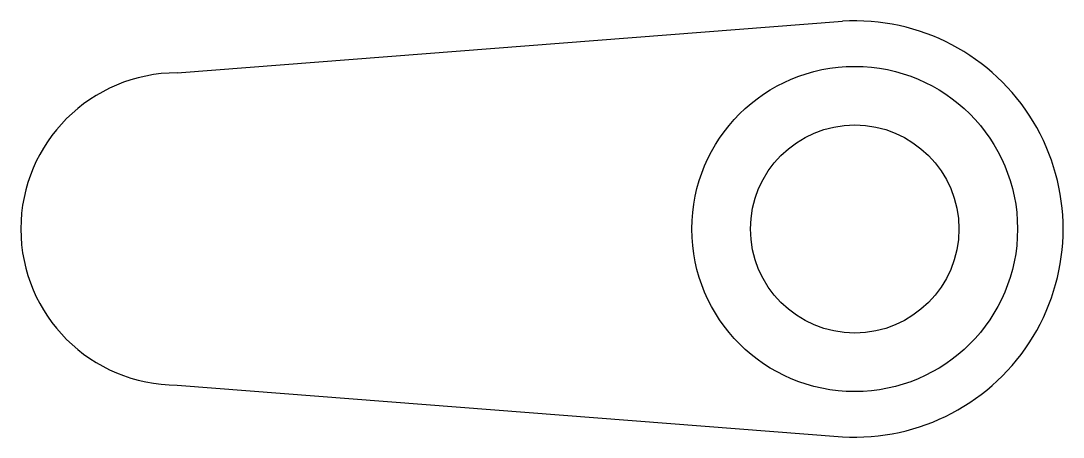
# Model space of a CAD drawing. Extents: x 4.26 to 9.26, y 3.05 to 5.05.
import ezdxf

# ---------------------------------------------------------------- set-up
doc = ezdxf.new("R2010")
doc.units = 0
doc.header["$LTSCALE"] = 0.5
doc.header["$MEASUREMENT"] = 0
doc.layers.add('MODELSKETCH_VISIBLE', color=7, linetype='CONTINUOUS')

msp = doc.modelspace()

# ---------------------------------------------------------------- linework, layer by layer
at = {"layer": 'MODELSKETCH_VISIBLE'}
for p, q in [((5.0116, 4.8049), (8.2025, 5.0531)), ((5.0116, 3.3049), (8.2025, 3.0566))]:
    msp.add_line(p, q, dxfattribs=at)
for radius in [0.7812, 0.5]:
    msp.add_circle((8.2616, 4.0549), radius, dxfattribs=at)
for centre, radius, start, end in [((8.2616, 4.0549), 1, 266.61, 93.39), ((5.0116, 4.0549), 0.75, 90, 270)]:
    msp.add_arc(centre, radius, start, end, dxfattribs=at)

doc.saveas('drawing.dxf')
